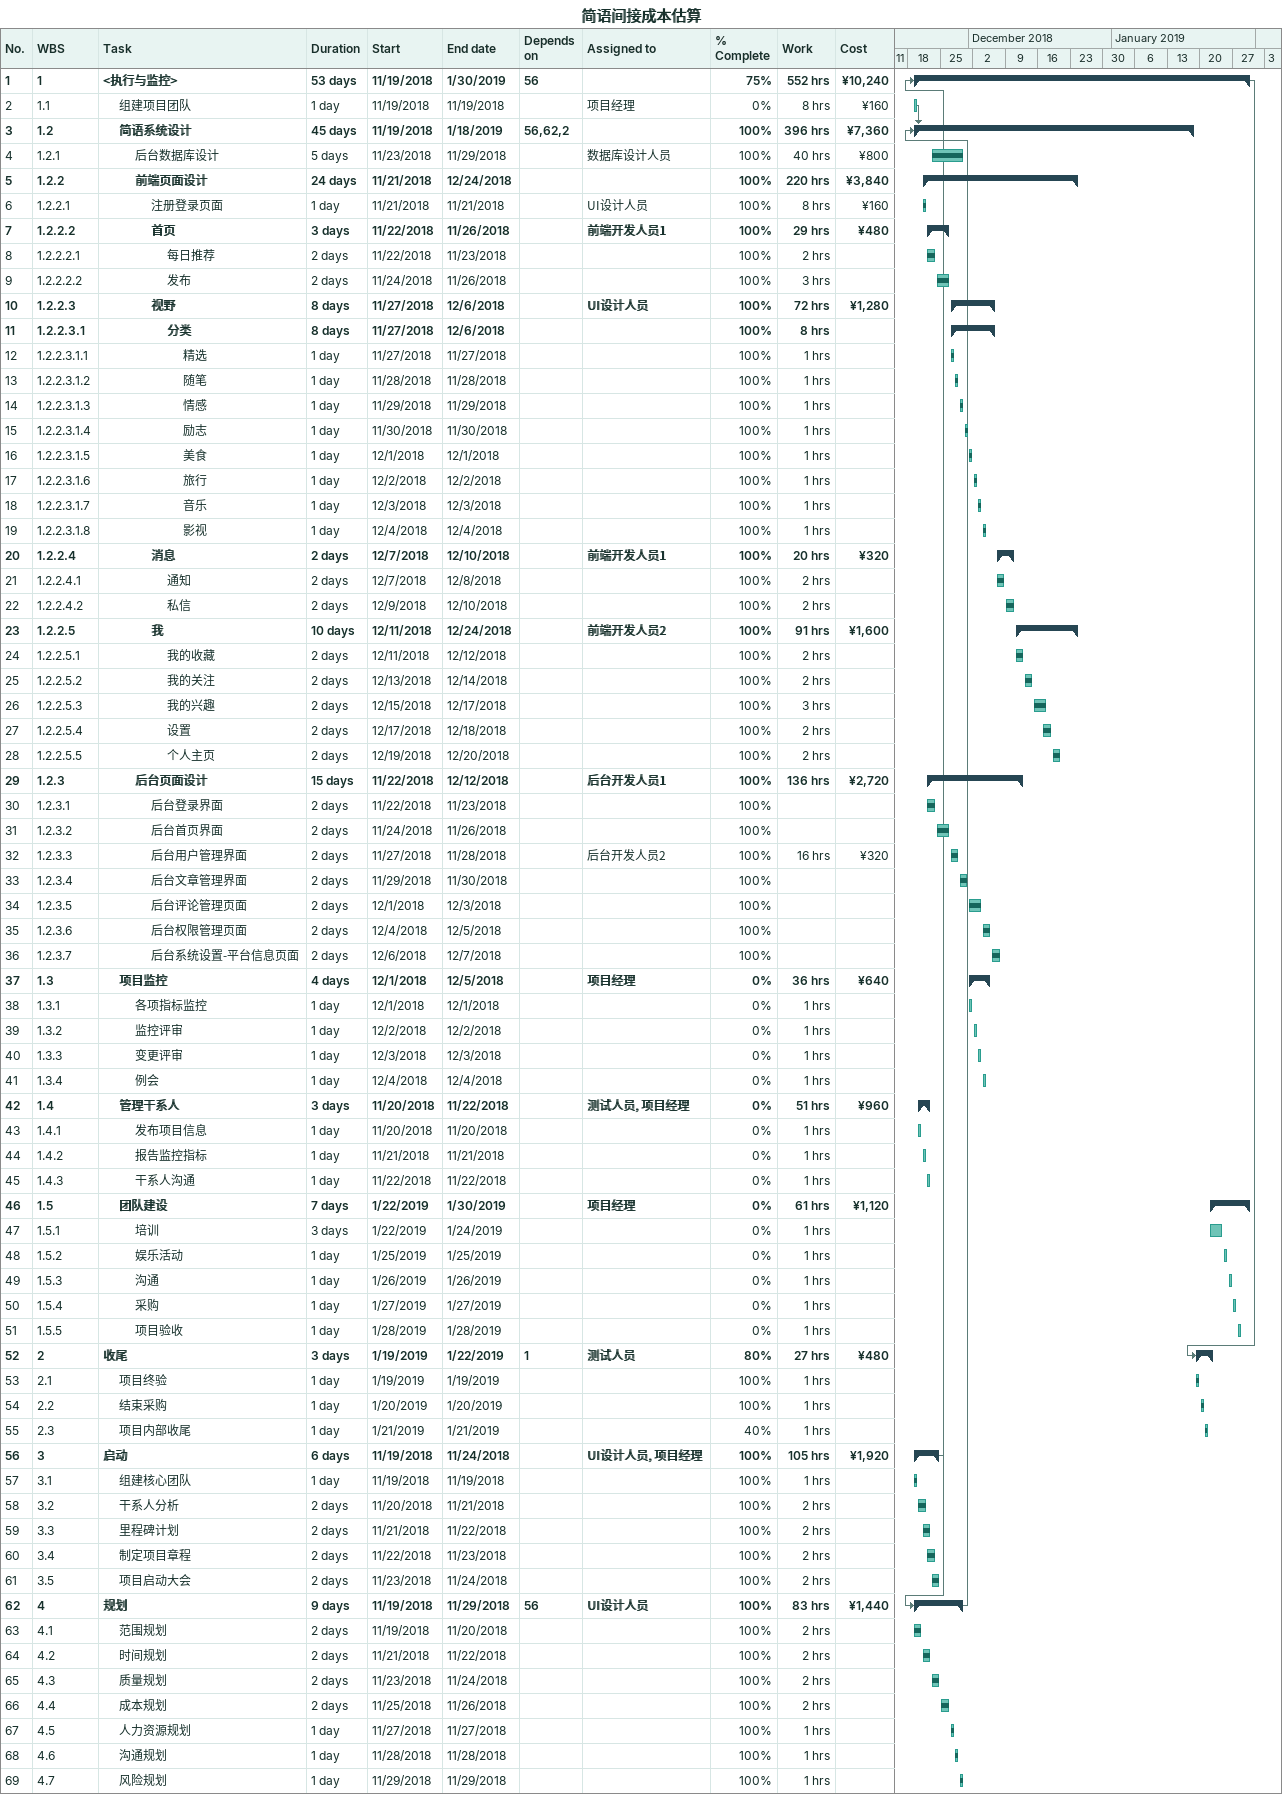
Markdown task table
简语间接成本估算

| ID | WBS | Task | Duration | Start | Finish | Predecessors | Resources | % complete | Work (h) | Cost (¥) |
|---|---|---|---|---|---|---|---|---|---|---|
| 1 | 1 | **<执行与监控>** | 53d | 2018-11-19 | 2019-01-30 | 56 |  | 75 | 552 | 10240 |
| 2 | 1.1 | 组建项目团队 | 1d | 2018-11-19 | 2018-11-19 |  | 项目经理 | 0 | 8 | 160 |
| 3 | 1.2 | **简语系统设计** | 45d | 2018-11-19 | 2019-01-18 | 56, 62, 2 |  | 100 | 396 | 7360 |
| 4 | 1.2.1 | 后台数据库设计 | 5d | 2018-11-23 | 2018-11-29 |  | 数据库设计人员 | 100 | 40 | 800 |
| 5 | 1.2.2 | **前端页面设计** | 24d | 2018-11-21 | 2018-12-24 |  |  | 100 | 220 | 3840 |
| 6 | 1.2.2.1 | 注册登录页面 | 1d | 2018-11-21 | 2018-11-21 |  | UI设计人员 | 100 | 8 | 160 |
| 7 | 1.2.2.2 | **首页** | 3d | 2018-11-22 | 2018-11-26 |  | 前端开发人员1 | 100 | 29 | 480 |
| 8 | 1.2.2.2.1 | 每日推荐 | 2d | 2018-11-22 | 2018-11-23 |  |  | 100 | 2 |  |
| 9 | 1.2.2.2.2 | 发布 | 2d | 2018-11-24 | 2018-11-26 |  |  | 100 | 3 |  |
| 10 | 1.2.2.3 | **视野** | 8d | 2018-11-27 | 2018-12-06 |  | UI设计人员 | 100 | 72 | 1280 |
| 11 | 1.2.2.3.1 | **分类** | 8d | 2018-11-27 | 2018-12-06 |  |  | 100 | 8 |  |
| 12 | 1.2.2.3.1.1 | 精选 | 1d | 2018-11-27 | 2018-11-27 |  |  | 100 | 1 |  |
| 13 | 1.2.2.3.1.2 | 随笔 | 1d | 2018-11-28 | 2018-11-28 |  |  | 100 | 1 |  |
| 14 | 1.2.2.3.1.3 | 情感 | 1d | 2018-11-29 | 2018-11-29 |  |  | 100 | 1 |  |
| 15 | 1.2.2.3.1.4 | 励志 | 1d | 2018-11-30 | 2018-11-30 |  |  | 100 | 1 |  |
| 16 | 1.2.2.3.1.5 | 美食 | 1d | 2018-12-01 | 2018-12-01 |  |  | 100 | 1 |  |
| 17 | 1.2.2.3.1.6 | 旅行 | 1d | 2018-12-02 | 2018-12-02 |  |  | 100 | 1 |  |
| 18 | 1.2.2.3.1.7 | 音乐 | 1d | 2018-12-03 | 2018-12-03 |  |  | 100 | 1 |  |
| 19 | 1.2.2.3.1.8 | 影视 | 1d | 2018-12-04 | 2018-12-04 |  |  | 100 | 1 |  |
| 20 | 1.2.2.4 | **消息** | 2d | 2018-12-07 | 2018-12-10 |  | 前端开发人员1 | 100 | 20 | 320 |
| 21 | 1.2.2.4.1 | 通知 | 2d | 2018-12-07 | 2018-12-08 |  |  | 100 | 2 |  |
| 22 | 1.2.2.4.2 | 私信 | 2d | 2018-12-09 | 2018-12-10 |  |  | 100 | 2 |  |
| 23 | 1.2.2.5 | **我** | 10d | 2018-12-11 | 2018-12-24 |  | 前端开发人员2 | 100 | 91 | 1600 |
| 24 | 1.2.2.5.1 | 我的收藏 | 2d | 2018-12-11 | 2018-12-12 |  |  | 100 | 2 |  |
| 25 | 1.2.2.5.2 | 我的关注 | 2d | 2018-12-13 | 2018-12-14 |  |  | 100 | 2 |  |
| 26 | 1.2.2.5.3 | 我的兴趣 | 2d | 2018-12-15 | 2018-12-17 |  |  | 100 | 3 |  |
| 27 | 1.2.2.5.4 | 设置 | 2d | 2018-12-17 | 2018-12-18 |  |  | 100 | 2 |  |
| 28 | 1.2.2.5.5 | 个人主页 | 2d | 2018-12-19 | 2018-12-20 |  |  | 100 | 2 |  |
| 29 | 1.2.3 | **后台页面设计** | 15d | 2018-11-22 | 2018-12-12 |  | 后台开发人员1 | 100 | 136 | 2720 |
| 30 | 1.2.3.1 | 后台登录界面 | 2d | 2018-11-22 | 2018-11-23 |  |  | 100 |  |  |
| 31 | 1.2.3.2 | 后台首页界面 | 2d | 2018-11-24 | 2018-11-26 |  |  | 100 |  |  |
| 32 | 1.2.3.3 | 后台用户管理界面 | 2d | 2018-11-27 | 2018-11-28 |  | 后台开发人员2 | 100 | 16 | 320 |
| 33 | 1.2.3.4 | 后台文章管理界面 | 2d | 2018-11-29 | 2018-11-30 |  |  | 100 |  |  |
| 34 | 1.2.3.5 | 后台评论管理页面 | 2d | 2018-12-01 | 2018-12-03 |  |  | 100 |  |  |
| 35 | 1.2.3.6 | 后台权限管理页面 | 2d | 2018-12-04 | 2018-12-05 |  |  | 100 |  |  |
| 36 | 1.2.3.7 | 后台系统设置-平台信息页面 | 2d | 2018-12-06 | 2018-12-07 |  |  | 100 |  |  |
| 37 | 1.3 | **项目监控** | 4d | 2018-12-01 | 2018-12-05 |  | 项目经理 | 0 | 36 | 640 |
| 38 | 1.3.1 | 各项指标监控 | 1d | 2018-12-01 | 2018-12-01 |  |  | 0 | 1 |  |
| 39 | 1.3.2 | 监控评审 | 1d | 2018-12-02 | 2018-12-02 |  |  | 0 | 1 |  |
| 40 | 1.3.3 | 变更评审 | 1d | 2018-12-03 | 2018-12-03 |  |  | 0 | 1 |  |
| 41 | 1.3.4 | 例会 | 1d | 2018-12-04 | 2018-12-04 |  |  | 0 | 1 |  |
| 42 | 1.4 | **管理干系人** | 3d | 2018-11-20 | 2018-11-22 |  | 测试人员, 项目经理 | 0 | 51 | 960 |
| 43 | 1.4.1 | 发布项目信息 | 1d | 2018-11-20 | 2018-11-20 |  |  | 0 | 1 |  |
| 44 | 1.4.2 | 报告监控指标 | 1d | 2018-11-21 | 2018-11-21 |  |  | 0 | 1 |  |
| 45 | 1.4.3 | 干系人沟通 | 1d | 2018-11-22 | 2018-11-22 |  |  | 0 | 1 |  |
| 46 | 1.5 | **团队建设** | 7d | 2019-01-22 | 2019-01-30 |  | 项目经理 | 0 | 61 | 1120 |
| 47 | 1.5.1 | 培训 | 3d | 2019-01-22 | 2019-01-24 |  |  | 0 | 1 |  |
| 48 | 1.5.2 | 娱乐活动 | 1d | 2019-01-25 | 2019-01-25 |  |  | 0 | 1 |  |
| 49 | 1.5.3 | 沟通 | 1d | 2019-01-26 | 2019-01-26 |  |  | 0 | 1 |  |
| 50 | 1.5.4 | 采购 | 1d | 2019-01-27 | 2019-01-27 |  |  | 0 | 1 |  |
| 51 | 1.5.5 | 项目验收 | 1d | 2019-01-28 | 2019-01-28 |  |  | 0 | 1 |  |
| 52 | 2 | **收尾** | 3d | 2019-01-19 | 2019-01-22 | 1 | 测试人员 | 80 | 27 | 480 |
| 53 | 2.1 | 项目终验 | 1d | 2019-01-19 | 2019-01-19 |  |  | 100 | 1 |  |
| 54 | 2.2 | 结束采购 | 1d | 2019-01-20 | 2019-01-20 |  |  | 100 | 1 |  |
| 55 | 2.3 | 项目内部收尾 | 1d | 2019-01-21 | 2019-01-21 |  |  | 40 | 1 |  |
| 56 | 3 | **启动** | 6d | 2018-11-19 | 2018-11-24 |  | UI设计人员, 项目经理 | 100 | 105 | 1920 |
| 57 | 3.1 | 组建核心团队 | 1d | 2018-11-19 | 2018-11-19 |  |  | 100 | 1 |  |
| 58 | 3.2 | 干系人分析 | 2d | 2018-11-20 | 2018-11-21 |  |  | 100 | 2 |  |
| 59 | 3.3 | 里程碑计划 | 2d | 2018-11-21 | 2018-11-22 |  |  | 100 | 2 |  |
| 60 | 3.4 | 制定项目章程 | 2d | 2018-11-22 | 2018-11-23 |  |  | 100 | 2 |  |
| 61 | 3.5 | 项目启动大会 | 2d | 2018-11-23 | 2018-11-24 |  |  | 100 | 2 |  |
| 62 | 4 | **规划** | 9d | 2018-11-19 | 2018-11-29 | 56 | UI设计人员 | 100 | 83 | 1440 |
| 63 | 4.1 | 范围规划 | 2d | 2018-11-19 | 2018-11-20 |  |  | 100 | 2 |  |
| 64 | 4.2 | 时间规划 | 2d | 2018-11-21 | 2018-11-22 |  |  | 100 | 2 |  |
| 65 | 4.3 | 质量规划 | 2d | 2018-11-23 | 2018-11-24 |  |  | 100 | 2 |  |
| 66 | 4.4 | 成本规划 | 2d | 2018-11-25 | 2018-11-26 |  |  | 100 | 2 |  |
| 67 | 4.5 | 人力资源规划 | 1d | 2018-11-27 | 2018-11-27 |  |  | 100 | 1 |  |
| 68 | 4.6 | 沟通规划 | 1d | 2018-11-28 | 2018-11-28 |  |  | 100 | 1 |  |
| 69 | 4.7 | 风险规划 | 1d | 2018-11-29 | 2018-11-29 |  |  | 100 | 1 |  |
